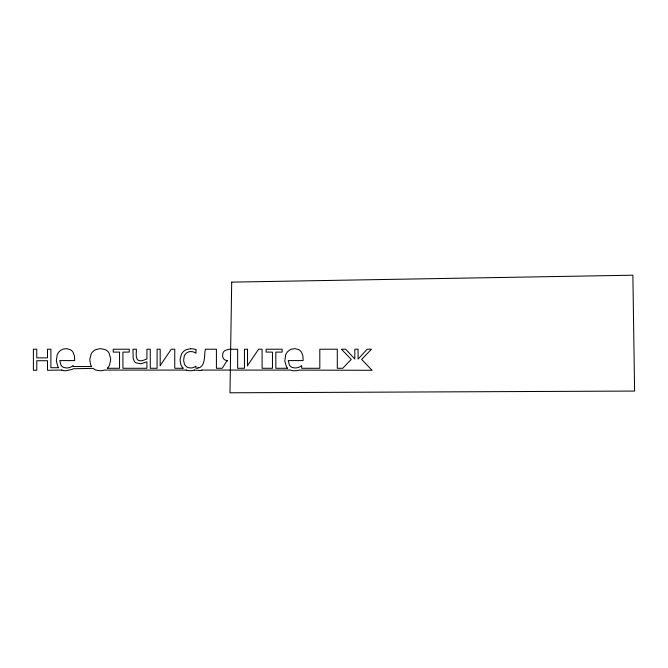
<?xml version="1.0" encoding="UTF-8"?>
<svg xmlns="http://www.w3.org/2000/svg" width="668" height="668" viewBox="0 0 668 668"><rect width="100%" height="100%" fill="white"/><g stroke="black" fill="none" stroke-linecap="round" stroke-linejoin="round"><path stroke-width="1" d="M190.472 348.738L186.606 349.514A9.619 9.619 0 0 0 183.508 351.502A10.296 10.296 0 0 0 181.312 354.541L180.193 358.975A16.725 16.725 0 0 0 180.151 360.82L180.836 364.486A9.736 9.736 0 0 0 182.907 367.851L183.341 368.277L174.757 368.277L174.757 349.222L171.258 349.222L160.579 365.012A11.289 11.289 0 0 0 160.186 365.822L160.186 349.222L157.097 349.222L157.097 368.277L150.267 368.277L150.267 349.222L146.918 349.222L146.918 359.033L142.317 360.628A11.398 11.398 0 0 1 140.372 360.803C134.577 360.904 136.581 352.337 136.381 349.222L133.007 349.222L133.116 358.09L134.36 361.455A5.185 5.185 0 0 0 135.771 362.774L140.873 363.793L146.918 361.814L146.918 368.277L122.929 368.277L122.929 352.103L129.241 352.103L129.241 349.222L113.209 349.222L113.209 352.103L119.547 352.103L119.547 368.277L107.231 368.277L107.773 367.742A9.845 9.845 0 0 0 109.51 365.187L110.612 360.294A18.42 18.42 0 0 0 110.579 358.424L109.134 353.213A8.943 8.943 0 0 0 107.64 351.276A8.358 8.358 0 0 0 105.268 349.64L101.202 348.738A15.28 15.28 0 0 0 99.415 348.771L95.708 349.665A9.319 9.319 0 0 0 91.249 353.798L89.93 358.708A17.911 17.911 0 0 0 89.888 360.478L90.439 363.968A9.987 9.987 0 0 0 91.633 366.532L73.196 366.532L73.196 365.596L71.668 366.623A10.212 10.212 0 0 1 66.257 367.943L63.819 367.467A5.878 5.878 0 0 1 60.872 364.97L59.778 360.595L74.649 360.595L74.432 356.061L73.163 352.479A8.175 8.175 0 0 0 72.386 351.401L72.102 351.076A7.123 7.123 0 0 0 70.048 349.573L66.992 348.763A11.673 11.673 0 0 0 65.481 348.738L64.011 348.921A8.642 8.642 0 0 0 60.938 350.191L59.786 351.092A10.705 10.705 0 0 0 58.734 352.211A10.312 10.312 0 0 0 57.164 354.883L56.321 361.062L57.849 366.565A8.751 8.751 0 0 0 58.659 367.717L50.885 367.717L50.885 349.222L47.511 349.222L47.511 357.856L36.773 357.856L36.773 349.222L33.4 349.222L33.4 370.289L36.773 370.289L36.773 360.72L47.511 360.72L47.511 370.289L61.798 370.039M186.188 370.08L104.291 370.08A12.016 12.016 0 0 1 99.607 370.732L96.284 370.181A9.018 9.018 0 0 1 93.211 368.369L73.196 368.761A9.06 9.06 0 0 1 72.086 369.446L65.848 370.782A10.571 10.571 0 0 1 61.79 370.072M194.371 370.08L197.962 370.289A5.219 5.219 0 0 0 201.978 370.039M202.003 370.08L290.388 370.08A10.638 10.638 0 0 0 294.337 370.757A15.097 15.097 0 0 0 299.114 370.114L372.109 370.289L361.622 359.426L371.475 349.222L367.133 349.222L358.123 359.075L358.04 349.222L354.833 349.222L354.833 359.075L345.732 349.222L341.431 349.222L351.251 359.426L342.734 368.277L337.298 368.277L337.298 349.222L319.813 349.222L319.813 368.277L301.677 368.277L301.677 365.596L300.157 366.623A10.212 10.212 0 0 1 294.747 367.943L292.308 367.467A5.878 5.878 0 0 1 289.361 364.97L288.267 360.595L303.138 360.595L302.921 356.061L301.652 352.479A8.175 8.175 0 0 0 300.876 351.401L300.592 351.076A7.123 7.123 0 0 0 298.538 349.573L295.481 348.763A11.673 11.673 0 0 0 293.97 348.738L292.5 348.921A8.642 8.642 0 0 0 289.428 350.191L288.275 351.092A10.705 10.705 0 0 0 287.215 352.211A10.312 10.312 0 0 0 285.654 354.883L284.81 361.104L286.455 366.749A8.667 8.667 0 0 0 287.324 367.909L287.666 368.277L275.842 368.277L275.842 352.103L282.155 352.103L282.155 349.222L266.131 349.222L266.131 352.103L272.461 352.103L272.461 368.277L262.098 368.277L262.098 349.222L258.599 349.222L247.92 365.012A11.289 11.289 0 0 0 247.527 365.822M247.527 365.822L247.527 349.222L244.438 349.222L244.438 368.277L237.649 368.277L237.649 349.222L228.974 349.272L225.133 350.475A5.979 5.979 0 0 0 224.122 351.284L223.905 351.51A5.127 5.127 0 0 0 222.853 353.355L222.619 356.094A5.269 5.269 0 0 0 224.014 359.192A4.868 4.868 0 0 0 225.225 360.069L227.629 360.803A4.684 4.684 0 0 0 226.586 361.405L222.202 368.277L216.415 368.277L216.415 349.222L205.352 349.222C204.091 355.075 205.669 364.544 199.523 367.759A3.407 3.407 0 0 1 197.962 367.392L197.962 368.277L195.949 368.277L195.949 366.114L195.023 366.732A8.3 8.3 0 0 1 190.764 367.959A9.143 9.143 0 0 1 189.963 367.909L188.151 367.534A6.262 6.262 0 0 1 185.796 366.064A6.747 6.747 0 0 1 184.518 364.31L183.608 360.419L184.251 356.178A7.657 7.657 0 0 1 186.205 353.33L186.489 353.088A6.563 6.563 0 0 1 189.061 351.786L190.564 351.577A8.759 8.759 0 0 1 195.983 353.222L195.983 349.756M190.48 348.796A11.523 11.523 0 0 1 196.008 349.698M194.338 369.997A11.59 11.59 0 0 1 186.197 370.047M231.704 282.121L229.976 392.792L634.6 391.064L632.872 275.208L231.704 282.121"/></g></svg>
